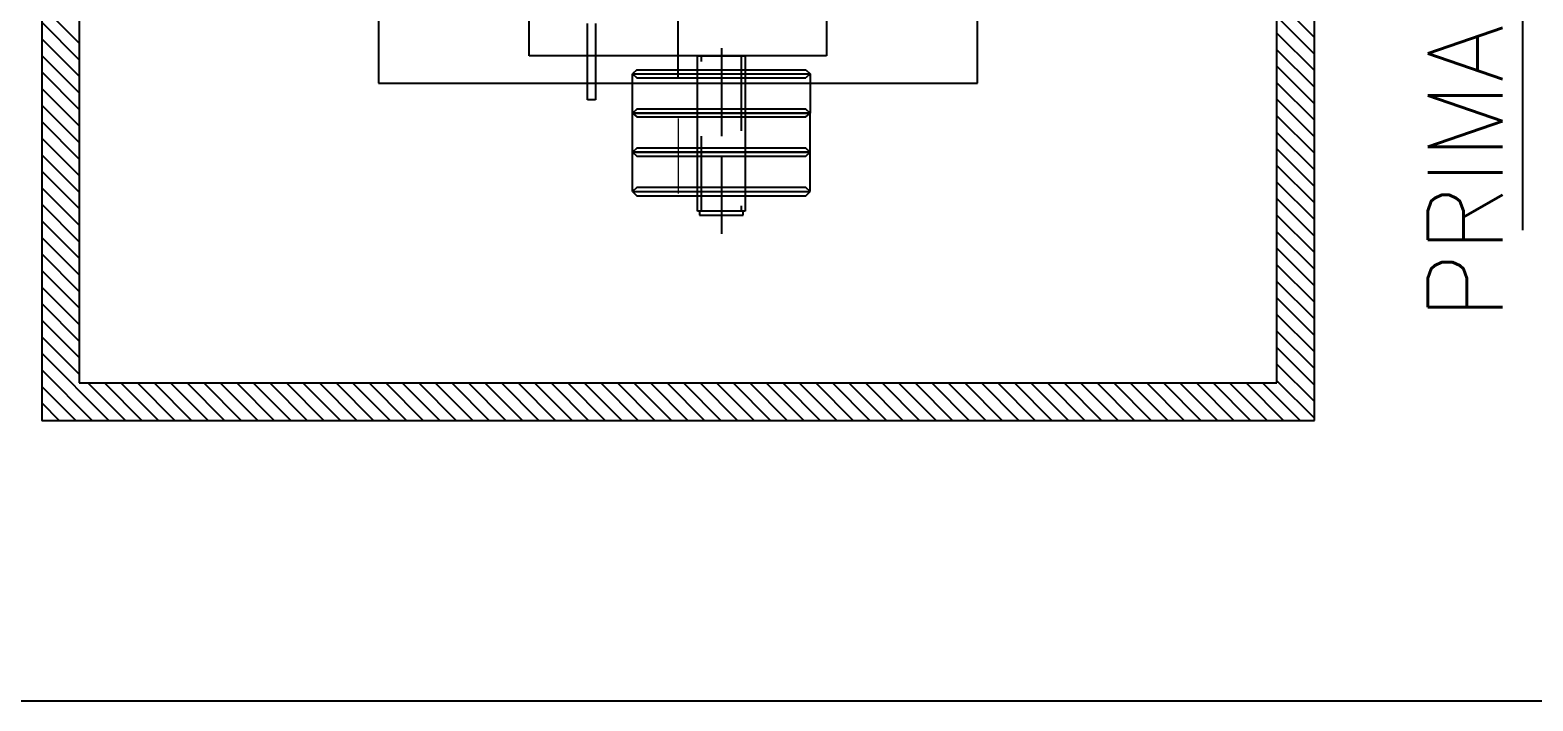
# Model space of a CAD drawing. Header units: metres. Extents: x 531759 to 532310, y 2675082 to 2675319.
# Drawn here: x 532013.06 to 532015.067, y 2675212.773 to 2675213.669 of the extents above; entities that cross this region are included whole.
import ezdxf

# ---------------------------------------------------------------- set-up
doc = ezdxf.new("R2010")
doc.units = ezdxf.units.M
doc.header["$MEASUREMENT"] = 0
doc.linetypes.add('CENTER2', pattern=[1.125, 0.75, -0.125, 0.125, -0.125])
doc.linetypes.add('PDF_IMPORT', pattern=[1, 0.8, -0.2])
doc.layers.add('IDT', color=7, linetype='Continuous')
doc.styles.add('RomanS', font='romans.shx')
doc.linetypes.add('FOUNDATION LAYOUT$0$FENCELINE1', pattern='A,6.35,-2.54,[133,ltypeshp.shx,S=2.54,R=0,X=-2.54,Y=0],-2.54,25.4', length=36.83)

# ---------------------------------------------------------------- blocks, each defined once
blk = doc.blocks.new('IDT')
at = {"layer": 'IDT', "color": 7, "ltscale": 0.1}
for p, q in [((27.8558, 22.1108), (26.1561, 22.1108)), ((26.1561, 22.1108), (26.1561, 20.4105)), ((27.8558, 20.4105), (27.8558, 22.1108))]:
    blk.add_line(p, q, dxfattribs=at)
at = {"layer": 'IDT', "color": 8, "ltscale": 0.1}
for p, q in [((27.8558, 22.1108), (26.1561, 22.1108)), ((26.1561, 22.1108), (26.1561, 20.4105)), ((27.8558, 20.4105), (27.8558, 22.1108))]:
    blk.add_line(p, q, dxfattribs=at)
at = {"layer": 'IDT', "color": 8, "linetype": 'Continuous'}
for p, q in [((26.2061, 22.0578), (26.1561, 22.1078)), ((26.2252, 22.0608), (26.1752, 22.1108)), ((26.2473, 22.0608), (26.1973, 22.1108)), ((26.2694, 22.0608), (26.2194, 22.1108)), ((26.2915, 22.0608), (26.2415, 22.1108)), ((26.3136, 22.0608), (26.2636, 22.1108)), ((26.3357, 22.0608), (26.2857, 22.1108)), ((26.3578, 22.0608), (26.3078, 22.1108)), ((26.3799, 22.0608), (26.3299, 22.1108)), ((26.402, 22.0608), (26.352, 22.1108)), ((26.4241, 22.0608), (26.3741, 22.1108)), ((26.4462, 22.0608), (26.3962, 22.1108)), ((26.4683, 22.0608), (26.4183, 22.1108)), ((26.4904, 22.0608), (26.4404, 22.1108)), ((26.5125, 22.0608), (26.4625, 22.1108)), ((26.5346, 22.0608), (26.4846, 22.1108)), ((26.5567, 22.0608), (26.5067, 22.1108)), ((26.5788, 22.0608), (26.5288, 22.1108)), ((26.6009, 22.0608), (26.5509, 22.1108)), ((26.623, 22.0608), (26.573, 22.1108)), ((26.6451, 22.0608), (26.5951, 22.1108)), ((26.6672, 22.0608), (26.6172, 22.1108)), ((26.6893, 22.0608), (26.6393, 22.1108)), ((26.7114, 22.0608), (26.6614, 22.1108)), ((26.7335, 22.0608), (26.6835, 22.1108)), ((26.7556, 22.0608), (26.7056, 22.1108)), ((26.7777, 22.0608), (26.7277, 22.1108)), ((26.7998, 22.0608), (26.7498, 22.1108)), ((26.8219, 22.0608), (26.7719, 22.1108)), ((26.844, 22.0608), (26.794, 22.1108)), ((26.866, 22.0608), (26.816, 22.1108)), ((26.8881, 22.0608), (26.8381, 22.1108)), ((26.9102, 22.0608), (26.8602, 22.1108)), ((26.9323, 22.0608), (26.8823, 22.1108)), ((26.9544, 22.0608), (26.9044, 22.1108)), ((26.9765, 22.0608), (26.9265, 22.1108)), ((26.9986, 22.0608), (26.9486, 22.1108)), ((27.0207, 22.0608), (26.9707, 22.1108)), ((27.0428, 22.0608), (26.9928, 22.1108)), ((27.0649, 22.0608), (27.0149, 22.1108)), ((27.087, 22.0608), (27.037, 22.1108)), ((27.1091, 22.0608), (27.0591, 22.1108)), ((27.1312, 22.0608), (27.0812, 22.1108)), ((27.1533, 22.0608), (27.1033, 22.1108)), ((27.1754, 22.0608), (27.1254, 22.1108)), ((27.1975, 22.0608), (27.1475, 22.1108)), ((27.2196, 22.0608), (27.1696, 22.1108)), ((27.2417, 22.0608), (27.1917, 22.1108)), ((27.2638, 22.0608), (27.2138, 22.1108)), ((27.2859, 22.0608), (27.2359, 22.1108)), ((27.308, 22.0608), (27.258, 22.1108)), ((27.3301, 22.0608), (27.2801, 22.1108)), ((27.3522, 22.0608), (27.3022, 22.1108)), ((27.3743, 22.0608), (27.3243, 22.1108)), ((27.3964, 22.0608), (27.3464, 22.1108)), ((27.4185, 22.0608), (27.3685, 22.1108)), ((27.4406, 22.0608), (27.3906, 22.1108)), ((27.4627, 22.0608), (27.4127, 22.1108)), ((27.4848, 22.0608), (27.4348, 22.1108)), ((27.5069, 22.0608), (27.4569, 22.1108)), ((27.529, 22.0608), (27.479, 22.1108)), ((27.5511, 22.0608), (27.5011, 22.1108)), ((27.5732, 22.0608), (27.5232, 22.1108)), ((27.5953, 22.0608), (27.5453, 22.1108)), ((27.6173, 22.0608), (27.5673, 22.1108)), ((27.6394, 22.0608), (27.5894, 22.1108)), ((27.6615, 22.0608), (27.6115, 22.1108)), ((27.6836, 22.0608), (27.6336, 22.1108)), ((27.7057, 22.0608), (27.6557, 22.1108)), ((27.7278, 22.0608), (27.6778, 22.1108)), ((27.7499, 22.0608), (27.6999, 22.1108)), ((27.772, 22.0608), (27.722, 22.1108)), ((27.7941, 22.0608), (27.7441, 22.1108)), ((27.8558, 22.0212), (27.7662, 22.1108)), ((27.8558, 22.0433), (27.7883, 22.1108)), ((27.8558, 22.0654), (27.8104, 22.1108)), ((27.8558, 22.0875), (27.8325, 22.1108)), ((27.8558, 22.1096), (27.8546, 22.1108)), ((26.2061, 22.0357), (26.1561, 22.0857)), ((26.2061, 22.0136), (26.1561, 22.0636)), ((26.2061, 21.9915), (26.1561, 22.0415)), ((27.8558, 21.9991), (27.8058, 22.0491)), ((26.2061, 21.9694), (26.1561, 22.0194)), ((27.8558, 21.977), (27.8058, 22.027)), ((27.8558, 21.9549), (27.8058, 22.0049)), ((26.2061, 21.9473), (26.1561, 21.9973)), ((27.8558, 21.9328), (27.8058, 21.9828)), ((26.2061, 21.9252), (26.1561, 21.9752)), ((27.8558, 21.9107), (27.8058, 21.9607)), ((26.2061, 21.9031), (26.1561, 21.9531)), ((27.8558, 21.8886), (27.8058, 21.9386)), ((26.2061, 21.881), (26.1561, 21.931)), ((26.2061, 21.8589), (26.1561, 21.9089)), ((27.8558, 21.8665), (27.8058, 21.9165)), ((26.2061, 21.8368), (26.1561, 21.8868)), ((27.8558, 21.8444), (27.8058, 21.8944)), ((26.2061, 21.8147), (26.1561, 21.8647)), ((27.8558, 21.8223), (27.8058, 21.8723)), ((26.2061, 21.7926), (26.1561, 21.8426)), ((27.8558, 21.8002), (27.8058, 21.8502)), ((26.2061, 21.7705), (26.1561, 21.8205)), ((27.8558, 21.7781), (27.8058, 21.8281)), ((26.2061, 21.7484), (26.1561, 21.7984)), ((27.8558, 21.756), (27.8058, 21.806)), ((27.8558, 21.7339), (27.8058, 21.7839)), ((26.2061, 21.7263), (26.1561, 21.7763)), ((27.8558, 21.7118), (27.8058, 21.7618)), ((26.2061, 21.7042), (26.1561, 21.7542)), ((27.8558, 21.6897), (27.8058, 21.7397)), ((26.2061, 21.6821), (26.1561, 21.7321)), ((27.8558, 21.6676), (27.8058, 21.7176)), ((26.2061, 21.66), (26.1561, 21.71)), ((26.2061, 21.6379), (26.1561, 21.6879)), ((27.8558, 21.6455), (27.8058, 21.6955)), ((26.2061, 21.6158), (26.1561, 21.6658)), ((27.8558, 21.6234), (27.8058, 21.6734)), ((26.2061, 21.5937), (26.1561, 21.6437)), ((27.8558, 21.6013), (27.8058, 21.6513)), ((26.2061, 21.5716), (26.1561, 21.6216)), ((27.8558, 21.5792), (27.8058, 21.6292)), ((26.2061, 21.5495), (26.1561, 21.5995)), ((27.8558, 21.5571), (27.8058, 21.6071))]:
    blk.add_line(p, q, dxfattribs=at)
at = {"layer": 'IDT', "color": 7}
for p, q in [((27.8058, 22.0608), (26.2061, 22.0608)), ((26.2061, 22.0608), (26.2061, 20.4605)), ((27.8058, 20.4605), (27.8058, 22.0608)), ((27.406, 21.6604), (26.606, 21.6604)), ((26.606, 21.6604), (26.606, 20.8604)), ((27.406, 20.8604), (27.406, 21.6604))]:
    blk.add_line(p, q, dxfattribs=at)
at = {"layer": 'IDT', "color": 8}
for p, q in [((27.8058, 22.0608), (26.2061, 22.0608)), ((26.2061, 22.0608), (26.2061, 20.4605)), ((27.8058, 20.4605), (27.8058, 22.0608)), ((25.8784, 21.252), (25.8784, 21.8567))]:
    blk.add_line(p, q, dxfattribs=at)
at = {"layer": 'IDT', "color": 0, "linetype": 'PDF_IMPORT', "lineweight": 25, "ltscale": 0.146667}
blk.add_line((26.9481, 21.6139), (26.9481, 21.8619), dxfattribs=at)
at = {"layer": 'IDT', "color": 253, "linetype": 'CENTER2', "lineweight": 5, "ltscale": 0.5}
blk.add_line((27.006, 20.5579), (27.006, 21.8549), dxfattribs=at)
at = {"layer": 'IDT', "color": 0, "lineweight": 25}
for p, q in [((26.9165, 21.6242), (26.9165, 21.8315)), ((26.9165, 21.8315), (26.9798, 21.8315)), ((26.9772, 21.8367), (26.9191, 21.8367)), ((26.9191, 21.8367), (26.9191, 21.8315)), ((26.9191, 21.8315), (26.9772, 21.8315)), ((26.9481, 21.7579), (26.9481, 21.8315)), ((26.9772, 21.8315), (26.9772, 21.8367)), ((26.9798, 21.8315), (26.9798, 21.6242)), ((26.8351, 21.8109), (26.8293, 21.805)), ((27.067, 21.805), (26.8293, 21.805)), ((26.8293, 21.805), (26.8293, 21.7004)), ((26.8293, 21.805), (26.8351, 21.7999)), ((27.0612, 21.8109), (26.8351, 21.8109)), ((26.8351, 21.7999), (27.0612, 21.7999)), ((27.067, 21.805), (27.0612, 21.8109)), ((27.0612, 21.7999), (27.067, 21.805)), ((27.067, 21.805), (27.067, 21.7004)), ((26.8351, 21.7579), (26.8293, 21.7527)), ((26.8351, 21.7579), (26.8293, 21.7527)), ((26.8293, 21.7527), (26.8351, 21.7579)), ((27.0612, 21.7579), (26.8351, 21.7579)), ((27.0612, 21.7579), (26.8351, 21.7579)), ((27.0612, 21.7579), (26.8351, 21.7579)), ((27.067, 21.7527), (27.0612, 21.7579)), ((27.067, 21.7527), (27.0612, 21.7579)), ((27.067, 21.7527), (27.0612, 21.7579)), ((27.067, 21.7527), (26.8293, 21.7527)), ((26.8293, 21.7527), (26.8351, 21.7475)), ((26.8293, 21.7527), (27.067, 21.7527)), ((27.067, 21.7527), (26.8293, 21.7527)), ((26.8293, 21.7527), (26.8351, 21.7475)), ((26.8351, 21.7475), (26.8293, 21.7527)), ((26.8351, 21.7475), (27.0612, 21.7475)), ((26.8351, 21.7475), (27.0612, 21.7475)), ((27.0612, 21.7475), (27.067, 21.7527)), ((27.0612, 21.7475), (27.067, 21.7527)), ((27.0612, 21.7475), (27.067, 21.7527)), ((26.8351, 21.7055), (26.8293, 21.7004)), ((26.8351, 21.7055), (26.8293, 21.7004)), ((26.8293, 21.648), (26.8293, 21.7004)), ((26.8293, 21.7004), (27.067, 21.7004)), ((26.8293, 21.7004), (26.8351, 21.6952)), ((27.067, 21.7004), (26.8293, 21.7004)), ((26.8293, 21.7004), (26.8351, 21.6952)), ((27.0612, 21.7055), (26.8351, 21.7055)), ((27.0612, 21.7055), (26.8351, 21.7055)), ((27.067, 21.7004), (27.0612, 21.7055)), ((27.067, 21.7004), (27.0612, 21.7055)), ((27.0612, 21.6952), (27.067, 21.7004)), ((27.0612, 21.6952), (27.067, 21.7004)), ((27.067, 21.7004), (27.067, 21.648)), ((26.8351, 21.6952), (27.0612, 21.6952)), ((26.8351, 21.6952), (27.0612, 21.6952)), ((27.1161, 21.5809), (27.1161, 21.683)), ((27.1161, 21.683), (27.1271, 21.683)), ((27.1271, 21.683), (27.1271, 21.5809)), ((26.8293, 21.648), (26.8351, 21.6532)), ((27.067, 21.648), (26.8293, 21.648)), ((26.8351, 21.6429), (26.8293, 21.648)), ((27.0612, 21.6532), (26.8351, 21.6532)), ((27.0612, 21.6429), (26.8351, 21.6429)), ((27.067, 21.648), (27.0612, 21.6532)), ((27.0612, 21.6429), (27.067, 21.648)), ((26.8079, 20.8966), (26.8079, 21.6242)), ((26.8079, 21.6242), (27.2047, 21.6242)), ((26.9798, 21.6242), (26.9165, 21.6242)), ((27.2047, 21.6242), (27.2047, 20.8966))]:
    blk.add_line(p, q, dxfattribs=at)
at = {"layer": 'IDT', "color": 0, "linetype": 'PDF_IMPORT', "lineweight": 25, "ltscale": 0.055}
for p, q in [((26.9217, 21.6242), (26.9217, 21.8315)), ((26.9217, 21.8315), (26.9746, 21.8315)), ((26.9746, 21.8315), (26.9746, 21.6242)), ((26.9746, 21.6242), (26.9217, 21.6242))]:
    blk.add_line(p, q, dxfattribs=at)
at = {"layer": 'IDT', "color": 0, "linetype": 'PDF_IMPORT', "lineweight": 25, "ltscale": 0.153333}
blk.add_line((27.0063, 20.8663), (27.0063, 21.6546), dxfattribs=at)
at = {"layer": 'IDT', "color": 7, "linetype": 'FOUNDATION LAYOUT$0$FENCELINE1', "ltscale": 0.01}
blk.add_lwpolyline([(33.902, 18.4101), (33.9018, 22.4854), (21.4107, 22.4854)], dxfattribs=at)
at = {"layer": 'IDT', "color": 8, "style": 'RomanS'}
blk.add_text('PRIMARY', height=0.1, rotation=270, dxfattribs=at).set_placement((25.9048, 21.9768))

msp = doc.modelspace()

# ---------------------------------------------------------------- block references
at = {"layer": 'IDT', "color": 8, "rotation": 180}
msp.add_blockref('IDT', (532040.9313, 2675235.2589), dxfattribs=at)

doc.saveas('drawing.dxf')
